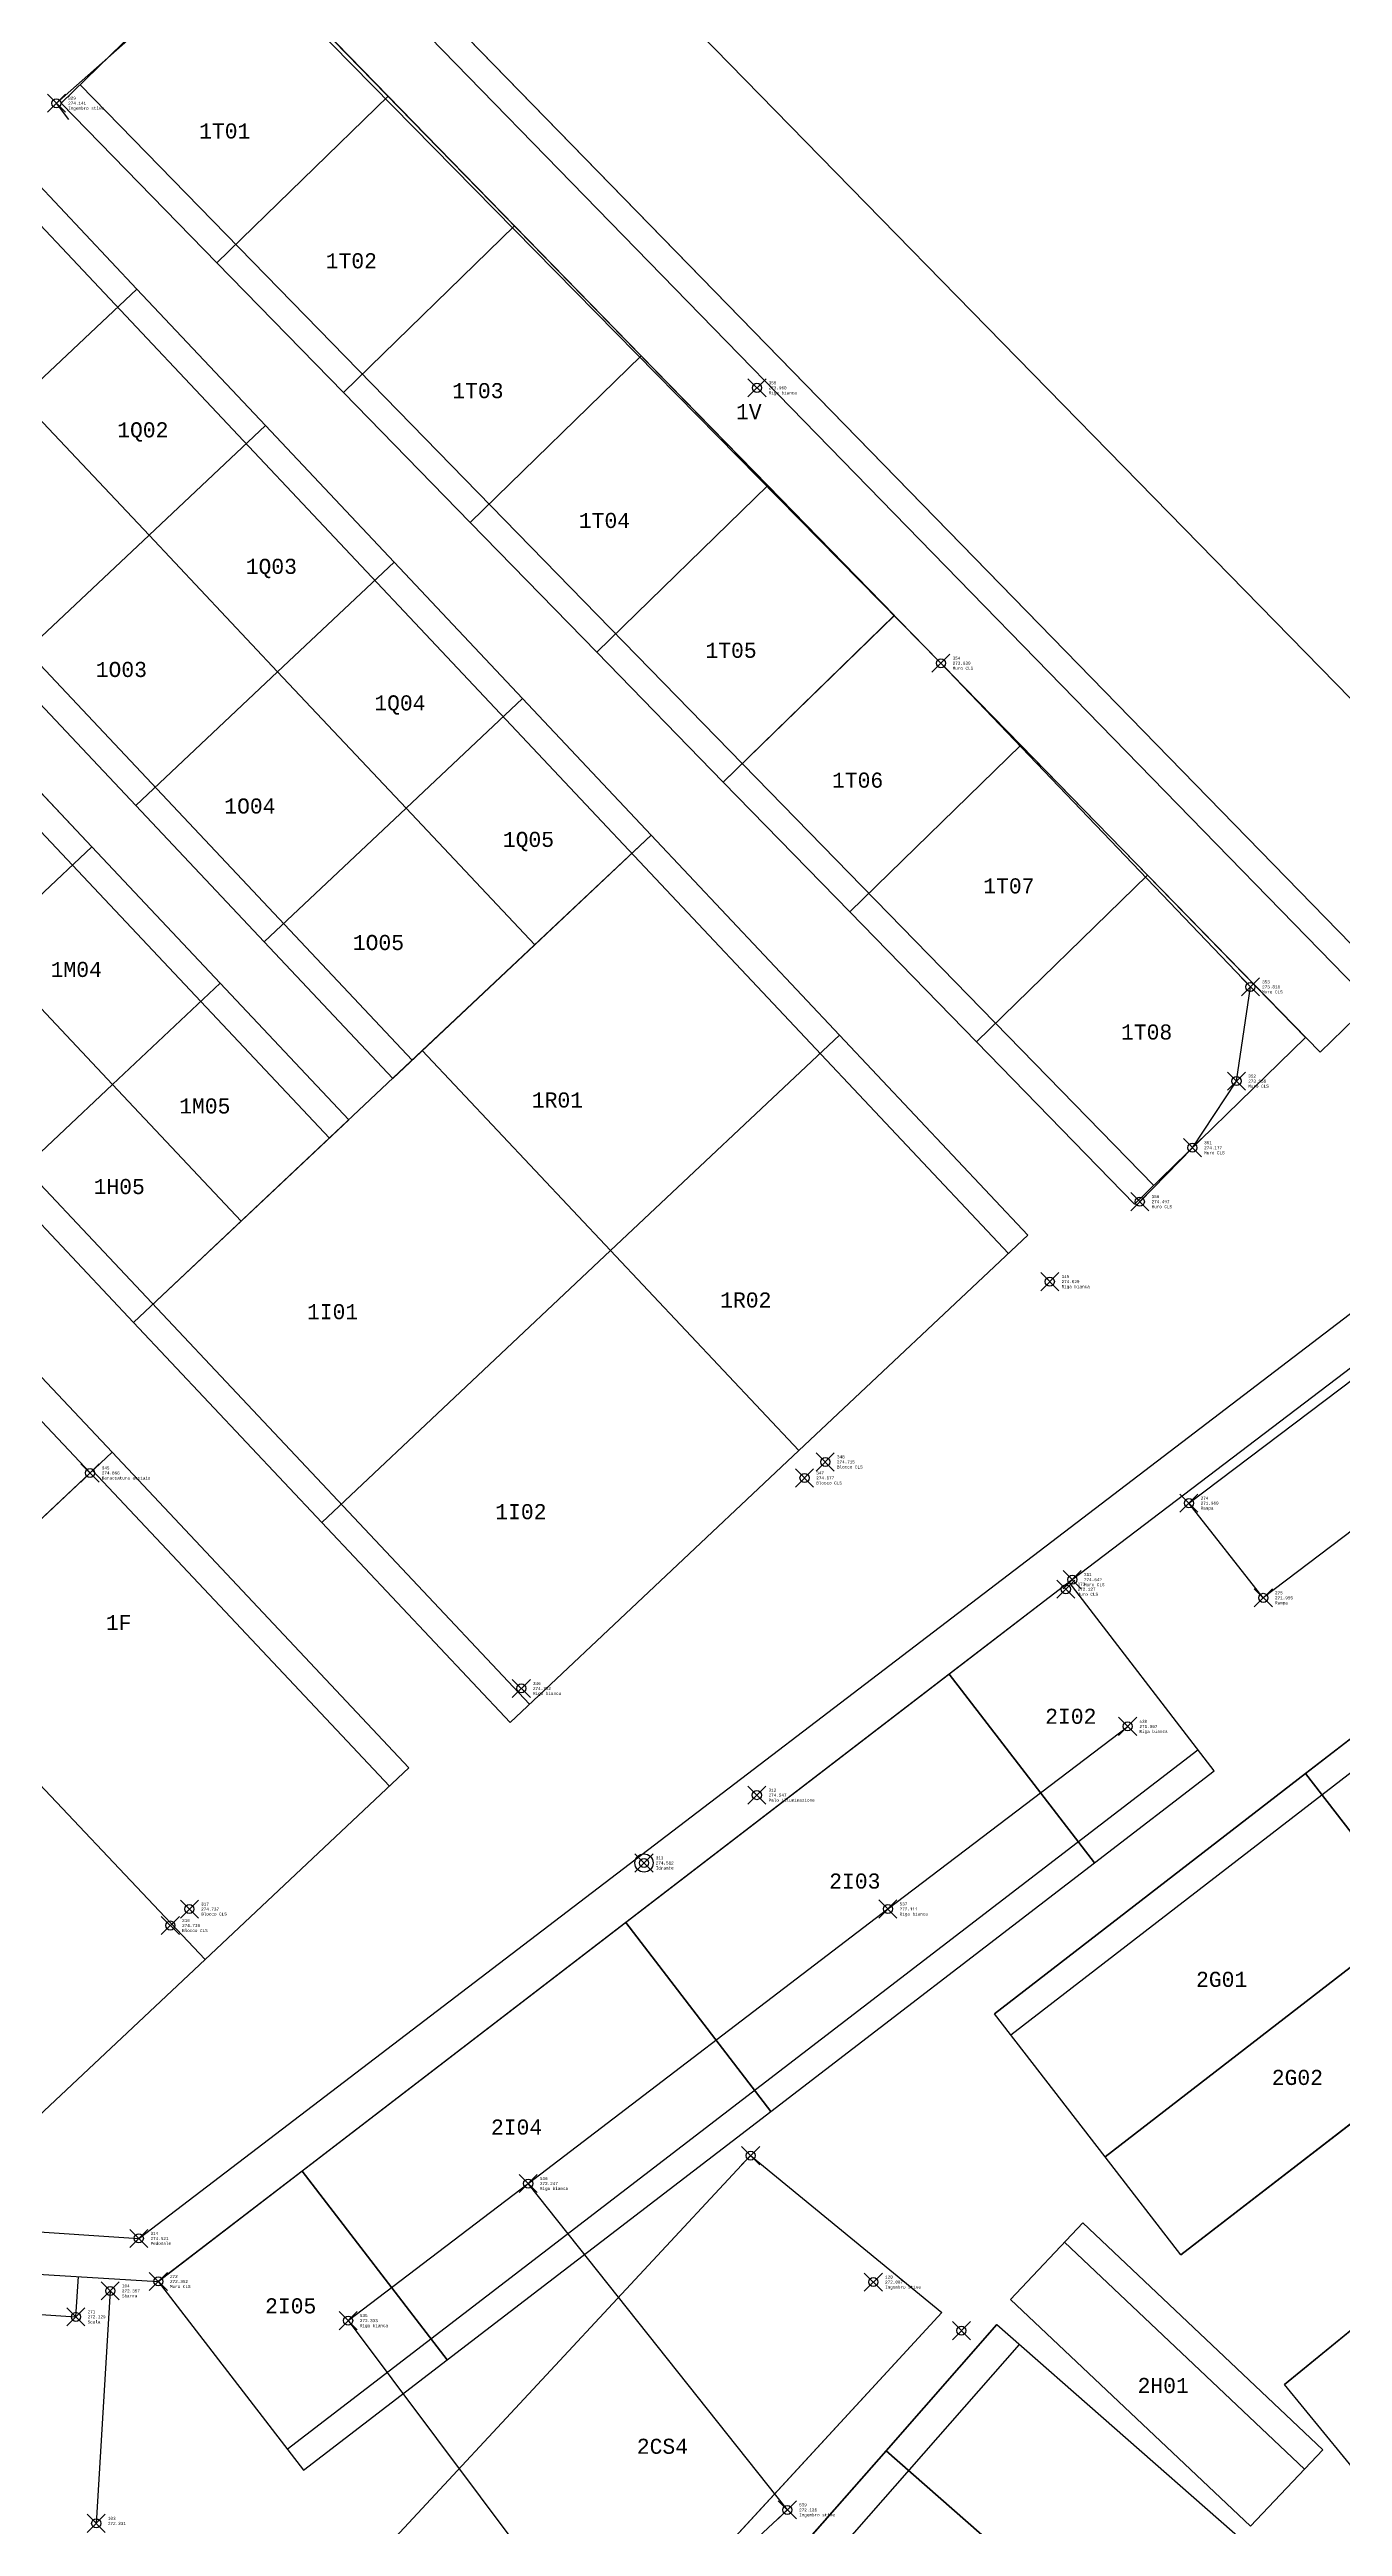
# Model space of a CAD drawing. Extents: x -300 to 923337, y -63404 to 323191.
# Drawn here: x 165806 to 208588, y 56506 to 138471 of the extents above; entities that cross this region are included whole.
import ezdxf
from ezdxf.enums import TextEntityAlignment as Align

# ---------------------------------------------------------------- set-up
doc = ezdxf.new("R2010")
doc.units = 0
doc.header["$PDMODE"] = 35
doc.header["$PDSIZE"] = 300
for name, color, linetype, lineweight in [('WF ingombro stive 2', 1, 'Continuous', 30), ('WF lato di accesso', 40, 'Continuous', 30), ('WF linee di costruzione', 30, 'Continuous', 30), ('WF piazzole', 6, 'Continuous', 30), ('WF tracciatura', 30, 'Continuous', 30)]:
    doc.layers.add(name, color=color, linetype=linetype, lineweight=lineweight)
doc.layers.add('WF nome aree GPS', color=7, linetype='Continuous')
doc.layers.add('WF nuovi punti', color=6, linetype='Continuous')
doc.styles.get("Standard").update_dxf_attribs({"font": 'consola.ttf', "height": 500})

# ---------------------------------------------------------------- blocks, each defined once
blk = doc.blocks.new('rilievo 2')
at = {"color": 8, "elevation": 2505}
blk.add_lwpolyline([(290044, -489772), (291785, -487987), (293243, -485783), (293703, -482666), (283462, -471954), (261960, -450103), (261178, -449699), (260102, -449797), (260170, -450061)], dxfattribs=at)
at = {"color": 8}
for points in [[(161648, -448828, 1954), (186863, -479531, 1078), (241997, -524553, 234), (257566, -525503, 360), (287808, -502280, 2651), (311879, -483968, 2683), (320954, -477001, -331), (327105, -472296, -331), (335070, -466036, 2080), (354649, -449578, 2133), (314683, -397379, 2207), (310635, -400536, 2212), (303510, -391107, 2143), (295063, -397138, 2335), (271429, -369482, 1692), (264211, -374625, 1649), (263130, -375375, 1675), (222048, -404916, 2809)], [(254602, -453963, -271991), (254195, -453424, 2150), (258545, -449566, 2065), (259252, -450273, 2065)], [(315807, -480757, 2187), (318531, -484399, 64), (294129, -502882, -37), (291669, -499749, -32), (312644, -483901, 2046), (312314, -483467, 2113)], [(252733, -525208, 321), (252800, -523809, 2574), (256922, -524079, 2529), (299863, -491302, 2611), (299017, -490184, 2014), (299264, -489052, 2014), (304821, -485049, 1996)], [(263848, -526800, 341), (269805, -522264, 256), (281709, -513178, 120), (289643, -507136, -24)], [(249709, -525060, 398), (249677, -526329, 354), (254840, -526675, 338), (254921, -525342, 339)], [(255975, -525816, 366), (255511, -533509, 340)]]:
    blk.add_polyline3d(points, dxfattribs=at)
for points in [[(330623, -449313, 2125), (301532, -477741, 2033), (237357, -412142, 2131), (266341, -383731, 2144)], [(255308, -498750, 2875), (247700, -505905, 3627), (245447, -503584, 3012), (241842, -506860, 2803), (235282, -499869, 2839), (231678, -503146, 2630), (217517, -488061, 2893), (232227, -474236, 2932)]]:
    blk.add_polyline3d(points, close=True, dxfattribs=at)
at = {"color": 1}
blk.add_polyline3d([(263848, -526800, 341), (272583, -538471, 232), (278382, -533064, 135), (269805, -522264, 256)], dxfattribs=at)
blk.add_circle((273638, -511656, 2520), 300, dxfattribs=at)
at = {"color": 8}
for p in [(254195, -453424, 2150), (277375, -462841, 1969), (283462, -471954, 1839), (293703, -482666, 1827), (293243, -485783, 1965), (291785, -487987, 2185), (290044, -489772, 2505), (287066, -492418, 2637), (255308, -498750, 2875), (278949, -498915, 2686), (279635, -498385, 2724), (291669, -499749, -32), (287808, -502280, 2651), (287596, -502597, 136), (294129, -502882, -37), (269577, -505879, 2740), (289643, -507136, -24), (277371, -509411, 2556), (273638, -511656, 2520), (257965, -513725, 2748), (258596, -513181, 2745), (281709, -513178, 120), (269805, -522264, 256), (256922, -524079, 2529), (255975, -525816, 366), (257566, -525503, 360), (281227, -525524, 95), (254840, -526675, 338), (263848, -526800, 341), (255511, -533509, 340), (278382, -533064, 135)]:
    blk.add_point(p, dxfattribs=at)
for s, p in [('829', (254584, -453257, 2150)), ('274.141', (254584, -453424, 2150)), ('Ingombro stive', (254584, -453590, 2150)), ('355', (277763, -462675, 1969)), ('273.960', (277763, -462841, 1969)), ('Riga bianca', (277763, -463008, 1969)), ('354', (283851, -471787, 1839)), ('Muro CLS', (283851, -472121, 1839)), ('273.830', (283851, -471954, 1839)), ('353', (294092, -482499, 1827)), ('273.818', (294092, -482666, 1827)), ('Muro CLS', (294092, -482833, 1827)), ('352', (293632, -485617, 1965)), ('Muro CLS', (293632, -485950, 1965)), ('273.956', (293632, -485783, 1965)), ('351', (292174, -487821, 2185)), ('Muro CLS', (292174, -488154, 2185)), ('274.177', (292174, -487987, 2185)), ('350', (290433, -489605, 2505)), ('Muro CLS', (290433, -489939, 2505)), ('274.497', (290433, -489772, 2505)), ('349', (287455, -492251, 2637)), ('274.629', (287455, -492418, 2637)), ('Riga bianca', (287455, -492585, 2637)), ('348', (280024, -498218, 2724)), ('274.715', (280024, -498385, 2724)), ('345', (255697, -498583, 2875)), ('274.866', (255697, -498750, 2875)), ('Baraccatura acciaio', (255697, -498917, 2875)), ('347', (279338, -498748, 2686)), ('274.677', (279338, -498915, 2686)), ('Blocco CLS', (279338, -499082, 2686)), ('Blocco CLS', (280024, -498552, 2724)), ('274', (292058, -499582, -32)), ('271.960', (292058, -499749, -32)), ('Rampa', (292058, -499915, -32)), ('273', (287985, -502431, 136)), ('311', (288197, -502113, 2651)), ('Muro CLS', (288197, -502447, 2651)), ('274.642', (288197, -502280, 2651)), ('Muro CLS', (287985, -502764, 136)), ('272.127', (287985, -502597, 136)), ('275', (294518, -502715, -37)), ('271.955', (294518, -502882, -37)), ('Rampa', (294518, -503049, -37)), ('346', (269966, -505713, 2740)), ('274.732', (269966, -505879, 2740)), ('Riga bianca', (269966, -506046, 2740)), ('538', (290032, -506969, -24)), ('271.967', (290032, -507136, -24)), ('Riga bianca', (290032, -507302, -24)), ('312', (277760, -509244, 2556)), ('274.547', (277760, -509411, 2556)), ('Palo illuminazione', (277760, -509578, 2556)), ('313', (274027, -511489, 2520)), ('274.512', (274027, -511656, 2520)), ('Idrante', (274027, -511822, 2520)), ('317', (258985, -513014, 2745)), ('537', (282098, -513011, 120)), ('316', (258354, -513558, 2748)), ('274.739', (258354, -513725, 2748)), ('Blocco CLS', (258354, -513892, 2748)), ('274.737', (258985, -513181, 2745)), ('Blocco CLS', (258985, -513347, 2745)), ('272.111', (282098, -513178, 120)), ('Riga bianca', (282098, -513345, 120)), ('536', (270194, -522097, 256)), ('272.247', (270194, -522264, 256)), ('Riga bianca', (270194, -522430, 256)), ('314', (257311, -523912, 2529)), ('274.521', (257311, -524079, 2529)), ('Pedonale', (257311, -524245, 2529)), ('272', (257955, -525336, 360)), ('120', (281616, -525357, 95)), ('Sbarra', (256364, -525983, 366)), ('104', (256364, -525649, 366)), ('272.357', (256364, -525816, 366)), ('Muro CLS', (257955, -525670, 360)), ('272.352', (257955, -525503, 360)), ('272.087', (281616, -525524, 95)), ('Ingombro stive', (281616, -525691, 95)), ('Scala', (255228, -526842, 338)), ('271', (255228, -526508, 338)), ('272.329', (255228, -526675, 338)), ('535', (264237, -526633, 341)), ('272.333', (264237, -526800, 341)), ('Riga bianca', (264237, -526967, 341)), ('103', (255900, -533342, 340)), ('272.331', (255900, -533509, 340)), ('539', (278771, -532898, 135)), ('272.126', (278771, -533064, 135)), ('Ingombro stive', (278771, -533231, 135))]:
    blk.add_text(s, height=100, dxfattribs=at).set_placement(p, align=Align.MIDDLE_LEFT)

msp = doc.modelspace()

# ---------------------------------------------------------------- linework, layer by layer
at = {"layer": 'WF ingombro stive 2'}
for points, elevation in [([(166193.7, 136700.4), (171855.1, 142219.1), (177008, 136933.1), (171346.6, 131414.3), (166193.7, 136700.4)], 822.1), ([(171346.6, 131414.3), (177008, 136933.1), (181196.2, 132636.7), (175534.8, 127117.9), (171346.6, 131414.3)], 991.6), ([(175534.8, 127117.9), (181196.2, 132636.7), (185384.3, 128340.2), (179722.9, 122821.5), (175534.8, 127117.9)], 1161), ([(179722.9, 122821.5), (185384.3, 128340.2), (189572.5, 124043.8), (183911.1, 118525.1), (179722.9, 122821.5)], 1330.5), ([(183911.1, 118525.1), (189572.5, 124043.8), (193760.7, 119747.4), (188099.3, 114228.6), (183911.1, 118525.1)], 1500), ([(188099.3, 114228.6), (193758.5, 119745.2), (197946.6, 115448.8), (192287.4, 109932.2), (188099.3, 114228.6)], 1669.4), ([(192287.4, 109932.2), (197946.6, 115448.8), (202134.8, 111152.4), (196475.6, 105635.8), (192287.4, 109932.2)], 1838.9), ([(167874.5, 92052.7), (159538.5, 84212.4), (157202.9, 86697.7), (165538.9, 94533.4), (167874.5, 92052.7)], 2875)]:
    msp.add_lwpolyline(points, dxfattribs=dict(at, elevation=elevation))
for points, elevation in [([(210166.9, 107545.3), (207851.3, 105288.1), (173901.5, 140115.5), (176217, 142372.7)], 1838.9), ([(160593.6, 131435.4), (164445, 135061.7), (168698.5, 130544), (164847.1, 126917.7)], 2875), ([(164847.1, 126917.7), (168698.5, 130544), (172952.1, 126026.3), (169100.6, 122400)], 2875), ([(160150.5, 122495.8), (164847.1, 126917.7), (169100.6, 122400), (164404, 117978.1)], 2875), ([(169100.6, 122400), (172952.1, 126026.3), (177205.6, 121508.5), (173354.1, 117882.3)], 2875), ([(164404, 117978.1), (169100.6, 122400), (173354.1, 117882.3), (168657.5, 113460.4)], 2875), ([(173354.1, 117882.3), (177205.6, 121508.5), (181459.1, 116990.8), (177607.6, 113364.6)], 2875), ([(168657.5, 113460.4), (173354.1, 117882.3), (177607.6, 113364.6), (172911.1, 108942.7)], 2875), ([(159387.6, 113255), (162947.9, 116607.1), (167201.4, 112089.4), (163641.1, 108737.3)], 2875), ([(177607.6, 113364.6), (181459.1, 116990.8), (185712.6, 112473.1), (181861.1, 108846.9)], 2875), ([(172911.1, 108942.7), (177607.6, 113364.6), (181861.1, 108846.9), (177164.6, 104425)], 2875), ([(185712.6, 112473.1), (191943.8, 105854.9), (184370, 98724.1), (178138.8, 105342.3)], 2856.2), ([(163641.1, 108737.3), (167201.4, 112089.4), (171454.9, 107571.7), (167894.6, 104219.6)], 2875), ([(202134.8, 111152.4), (207370, 105781.9), (201710.8, 100265.3), (196475.6, 105635.8)], 1838.9), ([(160080.8, 105385.3), (163641.1, 108737.3), (167894.6, 104219.6), (164334.3, 100867.5)], 2875), ([(167894.6, 104219.6), (171454.9, 107571.7), (175708.4, 103054), (172148.1, 99701.9)], 2875), ([(191943.8, 105854.9), (198174.9, 99236.7), (190601.2, 92105.9), (184370, 98724.1)], 2856.2), ([(168587.8, 96349.8), (178138.8, 105342.3), (184370, 98724.1), (174819, 89731.6)], 2856.2), ([(164334.3, 100867.5), (167894.6, 104219.6), (172148.1, 99701.9), (168587.8, 96349.8)], 2875), ([(174819, 89731.6), (184370, 98724.1), (190601.2, 92105.9), (181050.2, 83113.4)], 2856.2), ([(161102.7, 85683.4), (170953.7, 75270.8), (177694.8, 81611), (167874.5, 92052.7)], 2875), ([(217654, 89366), (221310.2, 84632.8), (211022.1, 76685.8), (207365.9, 81419)], -11.3), ([(200377.9, 78462.4), (204343.5, 81507.7), (199543.7, 87758.3), (195578, 84713)], 360.1), ([(165078.1, 69744.1), (170953.7, 75270.8), (161102.7, 85683.4), (155227.3, 80156.5)], 2875), ([(189670.6, 70240.3), (200377.9, 78462.4), (195578, 84713), (184870.7, 76490.9)], 360.1), ([(207365.9, 81419), (211022.1, 76685.8), (200734, 68738.8), (197077.8, 73472)], -11.3), ([(178963.3, 62018.1), (189670.6, 70240.3), (184870.7, 76490.9), (174163.5, 68268.7)], 360.1), ([(211022.1, 76685.8), (213528.5, 73441.1), (203240.3, 65494.1), (200734, 68738.8)], -11.3), ([(216740.2, 69432.5), (219334.4, 66257.6), (209267.6, 58032), (206673.4, 61206.9)], -116.1), ([(174204.5, 58363.8), (178963.3, 62018.1), (174163.5, 68268.7), (169404.7, 64614.4)], 360.1), ([(199995.6, 66549.5), (207937.4, 59040), (205545.8, 56510.8), (197604, 64020.3)], -2149.3), ([(193484.2, 59011.8), (197154.1, 63188.1), (220508.1, 42676.5), (216838.2, 38500.2)], 302), ([(188441.9, 53272.9), (193484.2, 59011.8), (216838.2, 38500.2), (211796.2, 32761.7)], 302)]:
    msp.add_lwpolyline(points, close=True, dxfattribs=dict(at, elevation=elevation))
at = {"layer": 'WF lato di accesso'}
for p, q in [((210166.9, 107545.3, 1838.9), (176217, 142372.7, 1838.9)), ((166193.7, 136700.4, 822.1), (171346.6, 131414.3, 906.8)), ((168698.5, 130544, 2873.8), (164445, 135061.7, 2873.8)), ((171346.6, 131414.3, 991.6), (175534.8, 127117.9, 991.6)), ((172952.1, 126026.2, 2875), (168698.5, 130544, 2875)), ((175534.8, 127117.9, 1076.3), (179722.9, 122821.5, 1245.8)), ((177205.6, 121508.5, 2875), (172952.1, 126026.3, 2875)), ((179722.9, 122821.5, 1161), (183911.1, 118525.1, 1500)), ((181459.1, 116990.8, 2875), (177205.6, 121508.5, 2875)), ((183912.2, 118526.1, 1415.2), (188098.2, 114227.6, 1584.7)), ((164404, 117978.1, 2875), (168657.5, 113460.4, 2875)), ((167201.4, 112089.4, 2875), (162947.9, 116607.1, 2875)), ((185712.6, 112473.1, 2875), (181459.1, 116990.8, 2875)), ((188099.3, 114228.6, 1669.4), (192287.4, 109932.2, 1669.4)), ((168657.5, 113460.4, 2875), (172911.1, 108942.7, 2875)), ((191943.8, 105854.9, 2856.2), (185712.6, 112473.1, 2856.2)), ((171454.9, 107571.7, 2875), (167201.4, 112089.4, 2875)), ((192287.4, 109932.2, 1754.2), (196475.6, 105635.8, 1923.6)), ((172911.1, 108942.7, 2875), (177164.6, 104425, 2875)), ((175708.4, 103054, 2875), (171454.9, 107571.7, 2875)), ((198174.9, 99236.7, 2856.2), (191943.8, 105854.9, 2856.2)), ((196475.6, 105635.8, 1838.9), (201710.8, 100265.3, 1838.9)), ((164334.3, 100867.5, 2875), (168587.8, 96349.8, 2856.2)), ((168587.8, 96349.8, 2856.2), (174819, 89731.6, 2856.2)), ((167874.5, 92052.7, 2875), (165538.9, 94533.4, 2844.4)), ((177695.2, 81611.4, 2875), (167874.5, 92052.7, 2875)), ((174819, 89731.6, 2856.2), (181050.2, 83113.4, 2856.2)), ((217654, 89366, -11.3), (207365.9, 81419, -11.3)), ((207365.9, 81419, -11.3), (197077.8, 73472, -11.3)), ((200377.9, 78462.4, 360.1), (204343.5, 81507.7, 360.1)), ((189670.6, 70240.3, 360.1), (200377.9, 78462.4, 360.1)), ((203240.3, 65494.1, -11.3), (213528.5, 73441.1, -11.3)), ((178963.3, 62018.1, 360.1), (189670.6, 70240.3, 360.1)), ((216740.2, 69432.5, -116.1), (206673.4, 61206.9, -116.1)), ((207937.4, 59040, -2149.3), (199995.6, 66549.5, -2149.3)), ((180317.4, 47297.7), (195332.6, 63582.6)), ((197154.1, 63188.1, 302), (193484.2, 59011.8, 302)), ((174204.5, 58363.8, 360.1), (178963.3, 62018.1, 360.1)), ((193484.2, 59011.8, 302), (188441.9, 53272.9, 302))]:
    msp.add_line(p, q, dxfattribs=at)
at = {"layer": 'WF linee di costruzione'}
msp.add_line((177053.5, 81007.9, 2875), (167232.9, 91449.2, 2875), dxfattribs=at)
at = {"layer": 'WF nuovi punti'}
for p in [(189005.8, 68776.9), (195980.2, 62985.4)]:
    msp.add_point(p, dxfattribs=at)
at = {"layer": 'WF piazzole'}
msp.add_lwpolyline([(174309, 52985), (189005.8, 68776.9), (195332.6, 63582.6), (180317.4, 47297.7), (174309, 52985)], dxfattribs=at)
at = {"layer": 'WF tracciatura'}
for p, q in [((209536.1, 106930.4, 1838.9), (175586.3, 141757.8, 1838.9)), ((166814.6, 137305.9, 822.1), (202341.4, 100880.3, 1838.9)), ((163803.7, 134457.8, 2873.8), (197533.6, 98632.9, 2856.2)), ((156538.4, 127617.4, 2875), (177805.9, 105028.9, 2856.2)), ((153799.5, 125038.7, 2875), (175067.1, 102450.1, 2856.2)), ((147961.6, 119542.2, 2875), (181691.5, 83717.3, 2856.2)), ((197616.3, 72774.9, -11.3), (238768.8, 104562.9, -11.3)), ((173668, 59062.5, 360.1), (203807, 82206.4, 360.1)), ((207332.2, 58400, -2149.3), (199390.3, 65909.4, -2149.3)), ((179109.2, 41135.8, 302), (197905.3, 62528, 302))]:
    msp.add_line(p, q, dxfattribs=at)

# ---------------------------------------------------------------- block references
at = {"color": 251}
msp.add_blockref('rilievo 2', (-88161.4, 590117.4), dxfattribs=at)

# ---------------------------------------------------------------- texts
at = {"layer": 'WF nome aree GPS'}
for s, p in [('1T01', (170756.6, 135527, -2101.7)), ('1T02', (174944.8, 131230.5, -1932.2)), ('1T03', (179132.9, 126934.1, -1932.2)), ('1V', (188521.2, 126236.9, -915.4)), ('1Q02', (168045.1, 125636.4, -48.8)), ('1T04', (183321.1, 122637.7, -1762.8)), ('1Q03', (172298.6, 121118.7, -48.8)), ('1T05', (187509.3, 118341.3, -1593.3)), ('1O03', (167334.8, 117707.1, -48.8)), ('1Q04', (176552.2, 116601, -48.8)), ('1T06', (191697.4, 114044.8, -1423.8)), ('1O04', (171588.3, 113189.4, -48.8)), ('1Q05', (180805.7, 112083.3, -48.8)), ('1T07', (196702.9, 110545.2, -1254.4)), ('1O05', (175841.9, 108671.7, -48.8)), ('1M04', (165843.8, 107780.8, -48.8)), ('1T08', (201260.4, 105710.5, -1254.4)), ('1M05', (170097.3, 103263.1, -48.8)), ('1R01', (181765.5, 103461.1, -48.8)), ('1H05', (167265.1, 100596.6, -48.8)), ('1I01', (174324.6, 96455.3, -48.8)), ('1R02', (187996.7, 96842.9, -48.8)), ('1I02', (180555.7, 89837.1, -48.8)), ('1F', (167672, 86167.5, -48.8)), ('2I02', (198751.1, 83066.6, -48.8)), ('2I03', (191604.7, 77613.6, -48.8)), ('2G01', (203742.4, 74360.6, -60.1)), ('2G02', (206248.8, 71115.8, -60.1)), ('2I04', (180412.2, 69473.2, -48.8)), ('2I05', (172938.5, 63556.7, -48.8)), ('2H01', (201808.1, 60920.8, -2198.1)), ('2CS4', (185238.9, 58910, -48.8))]:
    msp.add_text(s, height=500, dxfattribs=at).set_placement(p)

doc.saveas('drawing.dxf')
